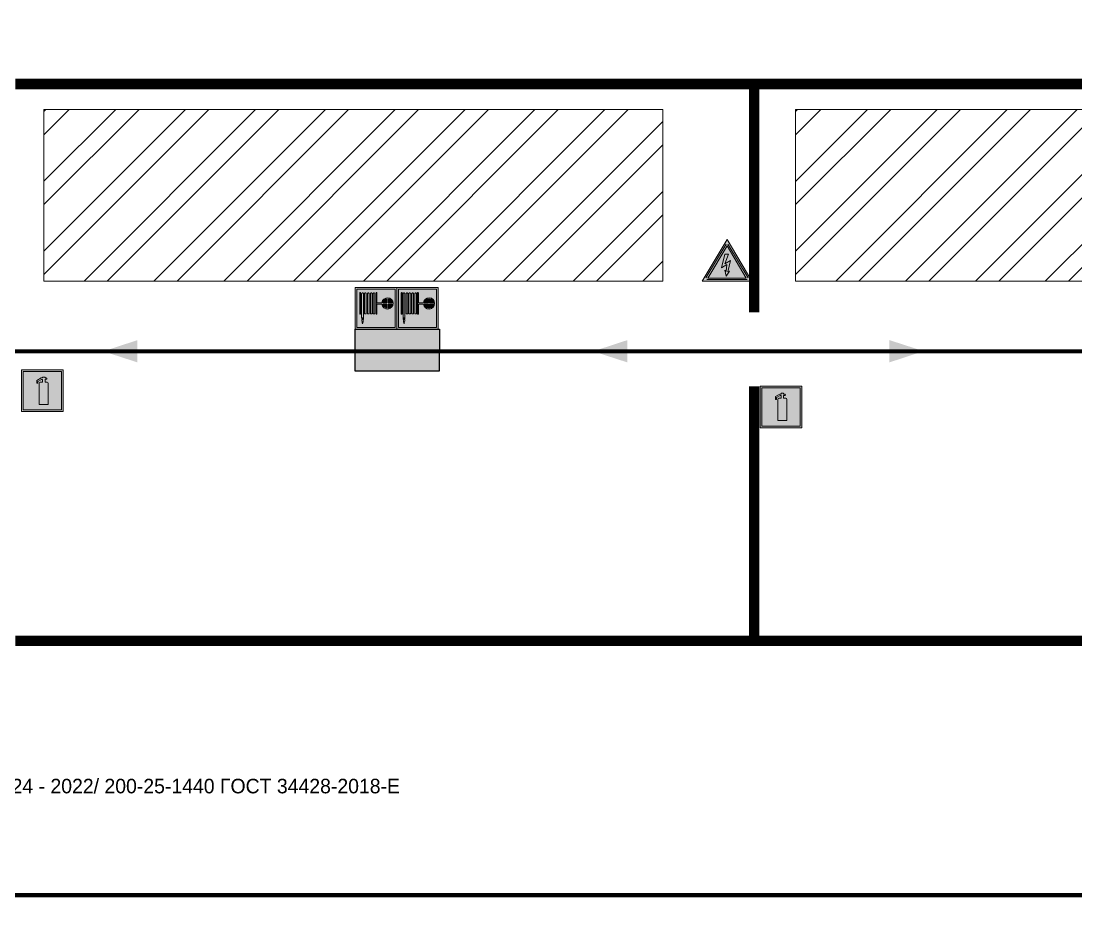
# Model space of a CAD drawing. Header units: millimetres. Extents: x 13810 to 67229, y 12374 to 21950.
# Drawn here: x 28930 to 29133.3, y 19078.3 to 19252.4 of the extents above; entities that cross this region are included whole.
import ezdxf

# ---------------------------------------------------------------- set-up
doc = ezdxf.new("R2010")
doc.units = ezdxf.units.MM
doc.layers.add('План_Штампы', color=7, linetype='Continuous')
doc.styles.add('обычный', font='arial.ttf')

# ---------------------------------------------------------------- blocks, each defined once
blk = doc.blocks.new('A$C32E8229D')
at = {"true_color": 0xffffff}
blk.add_hatch(color=7, dxfattribs=at).paths.add_polyline_path([(0, 0), (0, -8), (16, -8), (16, 0)])
h = blk.add_hatch(color=126)
h.paths.add_polyline_path([(0.2, -0.2), (15.8, -0.2), (15.8, -7.8), (0.2, -7.8)])
h.paths.add_polyline_path([(13.49, -2.05), (12.08, -2.05), (11.37, -2.63, 0.162397), (11.29, -2.84), (11.29, -3.63), (10.35, -3.63), (10.35, -4.05), (11.68, -4.05), (11.68, -3.48), (12.26, -4.28), (11.29, -5.1), (11.29, -6.78), (11.85, -6.78), (11.85, -5.44), (12.8, -4.64), (12.8, -5.94), (14.46, -5.94), (14.46, -5.39), (13.45, -5.39), (13.45, -3.97), (12.46, -2.59), (13.15, -2.59), (13.69, -3.34), (14.18, -3)], flags=16)
h.paths.add_polyline_path([(10.74, -1.82, 1), (11.8, -1.82, 1)], flags=16)
h.paths.add_polyline_path([(9.39, -3.59), (5.99, -3.59), (6.56, -3.03), (5.91, -3.03), (5.1, -3.83), (5.91, -4.64), (6.56, -4.64), (5.99, -4.09), (9.39, -4.09)], flags=16)
h.paths.add_polyline_path([(4.29, -1.08), (1.72, -1.08), (1.72, -6.6), (4.29, -6.6)], flags=16)
at = {"color": 126}
blk.add_lwpolyline([(16, -8), (0, -8), (0, 0), (16, 0)], close=True, dxfattribs=at)
blk = doc.blocks.new('A$C3AD82952')
at = {"true_color": 0xf5f5ff}
h = blk.add_hatch(color=7, dxfattribs=at)
h.dxf.hatch_style = 1
h.paths.add_polyline_path([(8.21, 8.73, 0.414214), (7.89, 9.05), (7.22, 9.05), (7.22, 9.92), (7.59, 9.92, 1), (7.57, 10.36), (7.22, 10.36), (7.22, 10.6), (6.43, 10.6), (6.43, 10.36), (6.01, 10.36), (4.74, 9.59), (4.74, 8.69), (4.98, 8.73), (4.98, 9.26), (6.12, 9.91), (6.43, 9.91), (6.43, 9.05), (5.76, 9.05, 0.414214), (5.44, 8.73), (5.44, 2.2), (8.21, 2.2)], flags=0)
h.paths.add_polyline_path([(12.8, 12.8), (0, 12.8), (0, 0), (12.8, 0)])
h.paths.add_polyline_path([(0.51, 12.29), (12.29, 12.29), (12.29, 0.51), (0.51, 0.51)], flags=16)
h.paths.add_polyline_path([(4.74, 9.59), (6.01, 10.36), (6.43, 10.36), (6.43, 10.6), (7.22, 10.6), (7.22, 10.36), (7.59, 10.36, -0.94586), (7.59, 9.92), (7.22, 9.92), (7.22, 9.05), (7.89, 9.05, -0.414214), (8.21, 8.73), (8.21, 2.2), (5.44, 2.2), (5.44, 8.73, -0.414214), (5.76, 9.05), (6.43, 9.05), (6.43, 9.91), (6.12, 9.91), (4.98, 9.26), (4.98, 8.73), (4.74, 8.69)], flags=0)
h = blk.add_hatch(color=242)
h.dxf.hatch_style = 1
h.paths.add_polyline_path([(12.29, 12.29), (0.51, 12.29), (0.51, 0.51), (12.29, 0.51)])
h.paths.add_polyline_path([(4.74, 8.69), (4.74, 9.59), (6.01, 10.36), (6.43, 10.36), (6.43, 10.6), (7.22, 10.6), (7.22, 10.36), (7.59, 10.36, -0.94586), (7.59, 9.92), (7.22, 9.92), (7.22, 9.05), (7.89, 9.05, -0.414214), (8.21, 8.73), (8.21, 2.2), (5.44, 2.2), (5.44, 8.73, -0.414214), (5.76, 9.05), (6.43, 9.05), (6.43, 9.91), (6.12, 9.91), (4.98, 9.26), (4.98, 8.73)], flags=16)
h = blk.add_hatch(color=7, dxfattribs=at)
h.dxf.hatch_style = 1
h.paths.add_polyline_path([(8.21, 8.73, 0.414214), (7.89, 9.05), (7.22, 9.05), (7.22, 9.92), (7.59, 9.92, 1), (7.57, 10.36), (7.22, 10.36), (7.22, 10.6), (6.43, 10.6), (6.43, 10.36), (6.01, 10.36), (4.74, 9.59), (4.74, 8.69), (4.98, 8.73), (4.98, 9.26), (6.12, 9.91), (6.43, 9.91), (6.43, 9.05), (5.76, 9.05, 0.414214), (5.44, 8.73), (5.44, 2.2), (8.21, 2.2)])
at = {"color": 242, "lineweight": 5}
for p, q in [((0, 0), (0, 12.8)), ((0, 12.8), (12.8, 12.8)), ((6.01, 10.36), (4.74, 9.59)), ((4.98, 9.26), (6.12, 9.91)), ((6.01, 10.36), (6.43, 10.36)), ((6.12, 9.91), (6.43, 9.91)), ((7.22, 10.6), (6.43, 10.6)), ((6.43, 10.6), (6.43, 10.36)), ((6.43, 9.91), (6.43, 9.05)), ((7.22, 10.36), (7.22, 10.6)), ((7.59, 10.36), (7.22, 10.36)), ((7.22, 9.05), (7.22, 9.92)), ((7.59, 9.92), (7.22, 9.92)), ((12.8, 0), (12.8, 12.8)), ((4.74, 9.59), (4.74, 8.69)), ((4.74, 8.69), (4.98, 8.73)), ((4.98, 8.73), (4.98, 9.26)), ((5.44, 2.2), (5.44, 8.73)), ((5.76, 9.05), (6.43, 9.05)), ((7.89, 9.05), (7.22, 9.05)), ((8.21, 2.2), (8.21, 8.73)), ((0, 0), (12.8, 0)), ((5.44, 2.2), (8.21, 2.2))]:
    blk.add_line(p, q, dxfattribs=at)
blk.add_lwpolyline([(0.51, 12.29), (12.29, 12.29), (12.29, 0.51), (0.51, 0.51)], close=True, dxfattribs=at)
for centre, radius, start, end in [((7.58, 10.14), 0.223, 273.1875, 86.8125), ((5.76, 8.73), 0.32, 90, 180), ((7.89, 8.73), 0.32, 0, 90)]:
    blk.add_arc(centre, radius, start, end, dxfattribs=at)
blk = doc.blocks.new('A$C3E6D3DDE')
at = {"lineweight": 5}
h = blk.add_hatch(color=40, dxfattribs=at)
h.paths.add_polyline_path([(24.1, 1.45), (16.46, -11.35), (31.74, -11.35)])
h.paths.add_polyline_path([(24.09, -0.46), (30.03, -10.41), (18.14, -10.41)], flags=16)
h.paths.add_polyline_path([(24.54, -3.08), (23.41, -6.02), (25.13, -5.01), (24.33, -8.5), (24.82, -8.27), (23.79, -9.86), (23.4, -8.04), (23.8, -8.43), (24.04, -6.29), (22.39, -7.25), (23.44, -3.08)], flags=0)
h = blk.add_hatch(color=256, dxfattribs=at)
h.paths.add_polyline_path([(24.37, 0.03, 0.567511), (23.82, 0.03), (17.59, -10.4, 0.582454), (17.86, -10.88), (30.32, -10.88, 0.582149), (30.6, -10.4)])
h.paths.add_polyline_path([(24.09, -0.46), (18.14, -10.41), (30.03, -10.41)], flags=16)
h.paths.add_polyline_path([(24.54, -3.08), (23.41, -6.02), (25.13, -5.01), (24.33, -8.5), (24.82, -8.27), (23.79, -9.86), (23.4, -8.04), (23.8, -8.43), (24.04, -6.29), (22.39, -7.25), (23.44, -3.08)], flags=0)
h = blk.add_hatch(color=40, dxfattribs=at)
h.paths.add_polyline_path([(24.09, -0.46), (18.14, -10.41), (30.03, -10.41)])
h.paths.add_polyline_path([(24.82, -8.27), (23.79, -9.86), (23.4, -8.04), (23.8, -8.43), (24.04, -6.29), (22.39, -7.25), (23.44, -3.08), (24.54, -3.08), (23.41, -6.02), (25.13, -5.01), (24.33, -8.5)], flags=16)
at = {"color": 40, "lineweight": 5}
for p, q in [((16.46, -11.35), (24.1, 1.45)), ((24.1, 1.45), (31.74, -11.35))]:
    blk.add_line(p, q, dxfattribs=at)
at = {"lineweight": 5}
for p, q in [((17.59, -10.4), (23.82, 0.03)), ((24.37, 0.03), (30.6, -10.4)), ((18.14, -10.41), (24.09, -0.46)), ((23.44, -3.08), (22.39, -7.25)), ((23.41, -6.02), (24.54, -3.08)), ((24.54, -3.08), (23.44, -3.08)), ((24.09, -0.46), (30.03, -10.41)), ((22.39, -7.25), (24.04, -6.29)), ((25.13, -5.01), (23.41, -6.02)), ((24.04, -6.29), (23.8, -8.43)), ((24.33, -8.5), (25.13, -5.01)), ((23.8, -8.43), (23.4, -8.04)), ((23.4, -8.04), (23.79, -9.86)), ((23.79, -9.86), (24.82, -8.27)), ((24.82, -8.27), (24.33, -8.5)), ((17.86, -10.88), (30.32, -10.88)), ((18.14, -10.41), (30.03, -10.41))]:
    blk.add_line(p, q, dxfattribs=at)
at = {"color": 50, "lineweight": 5}
blk.add_line((31.74, -11.35), (16.46, -11.35), dxfattribs=at)
blk = doc.blocks.new('A$C37112FD5')
at = {"true_color": 0xf5f5ff}
h = blk.add_hatch(color=7, dxfattribs=at)
h.dxf.hatch_style = 1
h.paths.add_polyline_path([(12.8, -7.4), (0, -7.4), (0, -20.2), (12.8, -20.2)])
h.paths.add_polyline_path([(12.29, -7.91), (12.29, -19.69), (0.51, -19.69), (0.51, -7.91)], flags=16)
h.paths.add_polyline_path([(4.98, -9.04, -0.42597), (5.17, -9.22), (5.17, -12.25), (5.17, -15.29, -0.432244), (4.98, -15.47), (4.83, -15.47, -0.42597), (4.64, -15.29), (4.64, -12.25), (4.64, -9.22, -0.432244), (4.83, -9.04)], flags=0)
h.paths.add_polyline_path([(4.28, -9.22), (4.28, -12.25), (4.28, -15.29, -0.432244), (4.09, -15.47), (3.94, -15.47, -0.42597), (3.75, -15.29), (3.75, -12.25), (3.75, -9.22, -0.432244), (3.94, -9.04), (4.09, -9.04, -0.42597)], flags=0)
h.paths.add_polyline_path([(5.72, -9.04), (5.87, -9.04, -0.42597), (6.06, -9.22), (6.06, -12.25), (6.06, -15.29, -0.432244), (5.87, -15.47), (5.72, -15.47, -0.42597), (5.53, -15.29), (5.53, -12.25), (5.53, -9.22, -0.432244)], flags=0)
h.paths.add_polyline_path([(6.42, -8.9), (6.5, -8.9, -0.42597), (6.69, -9.08), (6.69, -12.03), (8.21, -12.03, -15.824349), (8.21, -12.47), (6.69, -12.47), (6.69, -15.42, -0.432244), (6.5, -15.6), (6.42, -15.6)], flags=0)
h.paths.add_polyline_path([(3.39, -9.22), (3.39, -12.25), (3.39, -15.29, -0.432244), (3.2, -15.47), (3.05, -15.47, -0.42597), (2.85, -15.29), (2.85, -12.25), (2.85, -9.22, -0.432244), (3.05, -9.04), (3.2, -9.04, -0.42597)], flags=0)
h.paths.add_polyline_path([(2.5, -9.22), (2.5, -16.71), (1.96, -16.71), (1.96, -9.22, -0.432244), (2.15, -9.04), (2.31, -9.04, -0.42597)], flags=0)
h.paths.add_polyline_path([(1.61, -8.9), (1.61, -15.6), (1.57, -15.6, -0.42597), (1.37, -15.42), (1.37, -12.03), (1.37, -9.09, -0.432244), (1.57, -8.9)], flags=0)
h.paths.add_polyline_path([(9.76, -10.81), (9.76, -12.03), (8.49, -12.03, -0.336371)], flags=0)
h.paths.add_polyline_path([(8.49, -12.47), (9.76, -12.47), (9.76, -13.7, -0.336371)], flags=0)
h.paths.add_polyline_path([(10.11, -10.81, -0.336371), (11.38, -12.03), (10.11, -12.03)], flags=0)
h.paths.add_polyline_path([(10.11, -12.47), (11.38, -12.47, -0.336371), (10.11, -13.7)], flags=0)
h.paths.add_polyline_path([(2.5, -16.84), (2.5, -17.05), (1.97, -17.05), (1.97, -16.84)], flags=0)
h.paths.add_polyline_path([(2.5, -17.24, -0.033778), (2.24, -18.6, -0.033778), (1.97, -17.24)], flags=0)
h = blk.add_hatch(color=242)
h.dxf.hatch_style = 1
h.paths.add_polyline_path([(12.29, -7.91), (0.51, -7.91), (0.51, -19.69), (12.29, -19.69)])
h.paths.add_polyline_path([(6.42, -15.6), (6.42, -8.9), (6.5, -8.9, -0.42597), (6.69, -9.08), (6.69, -12.03), (8.21, -12.03, -15.824349), (8.21, -12.47), (6.69, -12.47), (6.69, -15.42, -0.432244), (6.5, -15.6)], flags=16)
h.paths.add_polyline_path([(5.87, -15.47), (5.72, -15.47, -0.42597), (5.53, -15.29), (5.53, -12.25), (5.53, -9.22, -0.432244), (5.72, -9.04), (5.87, -9.04, -0.42597), (6.06, -9.22), (6.06, -12.25), (6.06, -15.29, -0.432244)], flags=16)
h.paths.add_polyline_path([(4.98, -15.47), (4.83, -15.47, -0.42597), (4.64, -15.29), (4.64, -12.25), (4.64, -9.22, -0.432244), (4.83, -9.04), (4.98, -9.04, -0.42597), (5.17, -9.22), (5.17, -12.25), (5.17, -15.29, -0.432244)], flags=16)
h.paths.add_polyline_path([(4.09, -15.47), (3.94, -15.47, -0.42597), (3.75, -15.29), (3.75, -12.25), (3.75, -9.22, -0.432244), (3.94, -9.04), (4.09, -9.04, -0.42597), (4.28, -9.22), (4.28, -12.25), (4.28, -15.29, -0.432244)], flags=16)
h.paths.add_polyline_path([(3.2, -15.47), (3.05, -15.47, -0.42597), (2.85, -15.29), (2.85, -12.25), (2.85, -9.22, -0.432244), (3.05, -9.04), (3.2, -9.04, -0.42597), (3.39, -9.22), (3.39, -12.25), (3.39, -15.29, -0.432244)], flags=16)
h.paths.add_polyline_path([(2.5, -17.05), (1.97, -17.05), (1.97, -16.84), (2.5, -16.84)], flags=16)
h.paths.add_polyline_path([(2.5, -17.24, -0.033778), (2.24, -18.6, -0.033778), (1.97, -17.24)], flags=16)
h.paths.add_polyline_path([(2.5, -16.71), (1.96, -16.71), (1.96, -9.22, -0.432244), (2.15, -9.04), (2.31, -9.04, -0.42597), (2.5, -9.22)], flags=16)
h.paths.add_polyline_path([(1.61, -15.6), (1.57, -15.6, -0.42597), (1.37, -15.42), (1.37, -12.03), (1.37, -9.09, -0.432244), (1.57, -8.9), (1.61, -8.9)], flags=16)
h.paths.add_polyline_path([(8.49, -12.47), (9.76, -12.47), (9.76, -13.7, -0.336371)], flags=0)
h.paths.add_polyline_path([(10.11, -13.7), (10.11, -12.47), (11.38, -12.47, -0.336371)], flags=0)
h.paths.add_polyline_path([(8.49, -12.03, -0.336371), (9.76, -10.81), (9.76, -12.03)], flags=0)
h.paths.add_polyline_path([(10.11, -12.03), (10.11, -10.81, -0.336371), (11.38, -12.03)], flags=0)
h = blk.add_hatch(color=7, dxfattribs=at)
h.dxf.hatch_style = 1
h.paths.add_polyline_path([(1.61, -8.9), (1.57, -8.9, 0.432244), (1.37, -9.09), (1.37, -12.03), (1.37, -15.42, 0.42597), (1.57, -15.6), (1.61, -15.6)])
h.paths.add_polyline_path([(2.5, -9.22, 0.42597), (2.31, -9.04), (2.15, -9.04, 0.432244), (1.96, -9.22), (1.96, -16.71), (2.5, -16.71)])
h.paths.add_polyline_path([(2.5, -16.84), (1.97, -16.84), (1.97, -17.05), (2.5, -17.05)])
h.paths.add_polyline_path([(2.5, -17.24), (1.97, -17.24, 0.033778), (2.24, -18.6, 0.033778)])
h.paths.add_polyline_path([(3.39, -12.25), (3.39, -9.22, 0.42597), (3.2, -9.04), (3.05, -9.04, 0.432244), (2.85, -9.22), (2.85, -12.25), (2.85, -15.29, 0.42597), (3.05, -15.47), (3.2, -15.47, 0.432244), (3.39, -15.29)])
h.paths.add_polyline_path([(4.28, -12.25), (4.28, -9.22, 0.42597), (4.09, -9.04), (3.94, -9.04, 0.432244), (3.75, -9.22), (3.75, -12.25), (3.75, -15.29, 0.42597), (3.94, -15.47), (4.09, -15.47, 0.432244), (4.28, -15.29)])
h.paths.add_polyline_path([(5.17, -12.25), (5.17, -9.22, 0.42597), (4.98, -9.04), (4.83, -9.04, 0.432244), (4.64, -9.22), (4.64, -12.25), (4.64, -15.29, 0.42597), (4.83, -15.47), (4.98, -15.47, 0.432244), (5.17, -15.29)])
h.paths.add_polyline_path([(6.06, -12.25), (6.06, -9.22, 0.42597), (5.87, -9.04), (5.72, -9.04, 0.432244), (5.53, -9.22), (5.53, -12.25), (5.53, -15.29, 0.42597), (5.72, -15.47), (5.87, -15.47, 0.432244), (6.06, -15.29)])
h.paths.add_polyline_path([(6.69, -12.47), (8.21, -12.47, 15.824349), (8.21, -12.03), (6.69, -12.03), (6.69, -9.08, 0.42597), (6.5, -8.9), (6.42, -8.9), (6.42, -15.6), (6.5, -15.6, 0.432244), (6.69, -15.42)])
h.paths.add_polyline_path([(8.49, -12.47), (9.76, -12.47), (9.76, -13.7, -0.336371)], flags=16)
h.paths.add_polyline_path([(8.49, -12.03, -0.336371), (9.76, -10.81), (9.76, -12.03)], flags=16)
h.paths.add_polyline_path([(10.11, -12.47), (11.38, -12.47, -0.336371), (10.11, -13.7)], flags=16)
h.paths.add_polyline_path([(10.11, -12.03), (10.11, -10.81, -0.336371), (11.38, -12.03)], flags=16)
h = blk.add_hatch(color=242)
h.dxf.hatch_style = 1
h.paths.add_polyline_path([(9.76, -10.81, 0.336371), (8.49, -12.03), (9.76, -12.03)])
h.paths.add_polyline_path([(10.11, -10.81), (10.11, -12.03), (11.38, -12.03, 0.336371)])
h.paths.add_polyline_path([(11.38, -12.47), (10.11, -12.47), (10.11, -13.7, 0.336371)])
h.paths.add_polyline_path([(9.76, -12.47), (8.49, -12.47, 0.336371), (9.76, -13.7)])
at = {"color": 242, "lineweight": 5}
for p, q in [((0, -20.2), (0, -7.4)), ((0, -7.4), (12.8, -7.4)), ((1.37, -12.03), (1.37, -9.08)), ((1.57, -8.9), (1.61, -8.9)), ((1.61, -8.9), (1.61, -15.6)), ((1.96, -16.71), (1.96, -9.22)), ((2.15, -9.04), (2.31, -9.04)), ((2.5, -16.71), (2.5, -9.22)), ((2.85, -12.25), (2.85, -9.22)), ((3.05, -9.04), (3.2, -9.04)), ((3.39, -12.25), (3.39, -9.22)), ((3.75, -12.25), (3.75, -9.22)), ((3.94, -9.04), (4.09, -9.04)), ((4.28, -12.25), (4.28, -9.22)), ((4.64, -12.25), (4.64, -9.22)), ((4.83, -9.04), (4.98, -9.04)), ((5.17, -12.25), (5.17, -9.22)), ((5.53, -12.25), (5.53, -9.22)), ((5.72, -9.04), (5.87, -9.04)), ((6.06, -12.25), (6.06, -9.22)), ((6.42, -8.9), (6.42, -15.6)), ((6.5, -8.9), (6.42, -8.9)), ((6.69, -12.03), (6.69, -9.08)), ((12.8, -20.2), (12.8, -7.4)), ((1.37, -12.03), (1.37, -15.42)), ((2.85, -12.25), (2.85, -15.29)), ((3.39, -12.25), (3.39, -15.29)), ((3.75, -12.25), (3.75, -15.29)), ((4.28, -12.25), (4.28, -15.29)), ((4.64, -12.25), (4.64, -15.29)), ((5.17, -12.25), (5.17, -15.29)), ((5.53, -12.25), (5.53, -15.29)), ((6.06, -12.25), (6.06, -15.29)), ((8.21, -12.03), (6.69, -12.03)), ((8.21, -12.47), (6.69, -12.47)), ((6.69, -12.47), (6.69, -15.42)), ((9.76, -12.03), (8.49, -12.03)), ((9.76, -12.47), (8.49, -12.47)), ((9.76, -10.81), (9.76, -12.03)), ((9.76, -12.47), (9.76, -13.7)), ((10.11, -10.81), (10.11, -12.03)), ((11.38, -12.03), (10.11, -12.03)), ((11.38, -12.47), (10.11, -12.47)), ((10.11, -12.47), (10.11, -13.7)), ((1.57, -15.6), (1.61, -15.6)), ((3.05, -15.47), (3.2, -15.47)), ((3.94, -15.47), (4.09, -15.47)), ((4.83, -15.47), (4.98, -15.47)), ((5.72, -15.47), (5.87, -15.47)), ((6.42, -15.6), (6.5, -15.6)), ((1.96, -16.71), (2.5, -16.71)), ((1.97, -16.84), (2.5, -16.84)), ((1.97, -17.05), (1.97, -16.84)), ((2.5, -17.05), (1.97, -17.05)), ((1.97, -17.24), (2.5, -17.24)), ((2.5, -16.84), (2.5, -17.05)), ((0, -20.2), (12.8, -20.2))]:
    blk.add_line(p, q, dxfattribs=at)
blk.add_lwpolyline([(0.51, -7.91), (12.29, -7.91), (12.29, -19.69), (0.51, -19.69)], close=True, dxfattribs=at)
for centre, radius, start, end in [((1.56, -9.09), 0.182, 87.1027, 180.6071), ((2.15, -9.22), 0.182, 87.1027, 180.6071), ((2.32, -9.22), 0.182, 359.3929, 92.8973), ((3.04, -9.22), 0.182, 87.1027, 180.6071), ((3.21, -9.22), 0.182, 359.3929, 92.8973), ((3.93, -9.22), 0.182, 87.1027, 180.6071), ((4.1, -9.22), 0.182, 359.3929, 92.8973), ((4.82, -9.22), 0.182, 87.1027, 180.6071), ((4.99, -9.22), 0.182, 359.3929, 92.8973), ((5.71, -9.22), 0.182, 87.1027, 180.6071), ((5.88, -9.22), 0.182, 359.3929, 92.8973), ((6.51, -9.09), 0.182, 359.3929, 92.8973), ((9.93, -12.25), 1.74, 187.2319, 172.7681), ((9.93, -12.25), 1.46, 96.9927, 171.3585), ((9.93, -12.25), 1.46, 188.6415, 263.0073), ((9.93, -12.25), 1.46, 8.6415, 83.0073), ((9.93, -12.25), 1.46, 276.9927, 351.3585), ((1.56, -15.42), 0.182, 179.3929, 272.8973), ((3.04, -15.29), 0.182, 179.3929, 272.8973), ((3.21, -15.29), 0.182, 267.1027, 0.6071), ((3.93, -15.29), 0.182, 179.3929, 272.8973), ((4.1, -15.29), 0.182, 267.1027, 0.6071), ((4.82, -15.29), 0.182, 179.3929, 272.8973), ((4.99, -15.29), 0.182, 267.1027, 0.6071), ((5.71, -15.29), 0.182, 179.3929, 272.8973), ((5.88, -15.29), 0.182, 267.1027, 0.6071), ((6.51, -15.42), 0.182, 267.1027, 0.6071), ((12.17, -15.98), 10.27, 187.041, 194.7793), ((-7.7, -15.98), 10.27, 345.2207, 352.959)]:
    blk.add_arc(centre, radius, start, end, dxfattribs=at)

msp = doc.modelspace()

# ---------------------------------------------------------------- hatches: boundary and pattern name
at = {"lineweight": 0}
h = msp.add_hatch(dxfattribs=at)
h.set_pattern_fill('ANSI32', color=256)
h.set_pattern_definition([(45, (7668.163, 14901.029), (-6.735192, 6.735192), []), (45, (7672.653, 14901.029), (-6.735192, 6.735192), [])])
h.paths.add_polyline_path([(29053.69, 19202.3), (29053.69, 19235.36), (28934.4, 19235.36), (28934.4, 19202.3)])
h = msp.add_hatch(dxfattribs=at)
h.set_pattern_fill('ANSI32', color=256)
h.set_pattern_definition([(45, (7813.077, 14901.029), (-6.735192, 6.735192), []), (45, (7817.568, 14901.029), (-6.735192, 6.735192), [])])
h.paths.add_polyline_path([(29198.61, 19202.3), (29198.61, 19235.36), (29079.31, 19235.36), (29079.31, 19202.3)])

# ---------------------------------------------------------------- linework, layer by layer
at = {"color": 2, "lineweight": 100}
for points in [[(28797.88, 19478.98), (29397.88, 19478.98), (29397.88, 19083.98), (28797.88, 19083.98)], [(28797.88, 19083.98), (29397.88, 19083.98), (29397.88, 18688.98), (28797.88, 18688.98)]]:
    msp.add_lwpolyline(points, close=True, dxfattribs=at)
at = {"color": 126, "lineweight": 100, "true_color": 0x008754}
msp.add_lwpolyline([(28877.59, 19391.96), (28862.64, 19391.96), (28862.64, 19179.01), (28923.06, 19179.01), (28923.06, 19188.77), (29193.84, 19188.77), (29193.84, 19166.67), (29213.65, 19166.67), (29213.65, 19158.63), (29302.17, 19158.63), (29302.17, 19188.2)], dxfattribs=at)
at = {"lineweight": 100, "const_width": 2}
for points in [[(28928.89, 19240.27), (29232.02, 19240.27), (29232.02, 19248.84), (29249.13, 19248.84), (29249.13, 19230.32), (29292.05, 19230.32), (29292.05, 19248.48), (29311.3, 19248.48), (29311.3, 19196.59), (29363.43, 19196.59), (29363.43, 19100.33), (29311.3, 19100.33), (29311.3, 19133.01), (28928.89, 19133.01)], [(29071.34, 19240.27), (29071.34, 19196.31)], [(29071.34, 19133.01), (29071.34, 19182.03)]]:
    msp.add_lwpolyline(points, dxfattribs=at)
at = {"lineweight": 0}
for points in [[(28934.4, 19202.3), (29053.69, 19202.3), (29053.69, 19235.36), (28934.4, 19235.36)], [(29079.31, 19202.3), (29198.61, 19202.3), (29198.61, 19235.36), (29079.31, 19235.36)]]:
    msp.add_lwpolyline(points, close=True, dxfattribs=at)
at = {"layer": 'План_Штампы', "color": 126, "true_color": 0x008754}
for points in [[(28952.43, 19190.93), (28952.42, 19186.64), (28945.84, 19188.77)], [(29046.87, 19190.93), (29046.86, 19186.64), (29040.27, 19188.77)], [(29097.39, 19186.64), (29097.4, 19190.93), (29103.98, 19188.8)]]:
    msp.add_solid(points, dxfattribs=at)

# ---------------------------------------------------------------- block references
for name, p, xscale, yscale, zscale in [('A$C3E6D3DDE', (29051.03, 19209.4), 0.625, 0.625, 0.625), ('A$C37112FD5', (28994.42, 19205.66), 0.6249984004534781, 0.6249984004534781, 0.6249984004534781), ('A$C37112FD5', (29002.42, 19205.66), 0.6249984004534781, 0.6249984004534781, 0.6249984004534781), ('A$C3AD82952', (28930.09, 19177.18), 0.625, 0.625, 0.625), ('A$C3AD82952', (29072.48, 19174.06), 0.625, 0.625, 0.625)]:
    msp.add_blockref(name, p, dxfattribs=dict(xscale=xscale, yscale=yscale, zscale=zscale))
at = {"layer": 'План_Штампы', "color": 126, "true_color": 0x008754, "xscale": 1.012510887696, "yscale": 1.012510887696, "zscale": 1.012510887696, "rotation": 359.9978653237144}
msp.add_blockref('A$C32E8229D', (28994.42, 19193.03), dxfattribs=at)

# ---------------------------------------------------------------- texts
at = {"lineweight": 0, "insert": (28929, 19104.61), "char_height": 2.8, "width": 191.3484, "attachment_point": 5, "style": 'обычный'}
msp.add_mtext('\\pi-8.4,l8.4,t8.4;{\\fProxima Nova Rg|b0|i0|c204|p2;ИЗГОТОВИТЕЛЬ: ИП АНДРЕЕВ А. А.\\fProxima Nova Rg|b0|i0|c0|p2; \\fProxima Nova Rg|b0|i0|c204|p2;ФП-24 - 2022/ 200-25-1440 ГОСТ 34428-2018-Е\\H1.2266x; }', dxfattribs=at)

doc.saveas('drawing.dxf')
